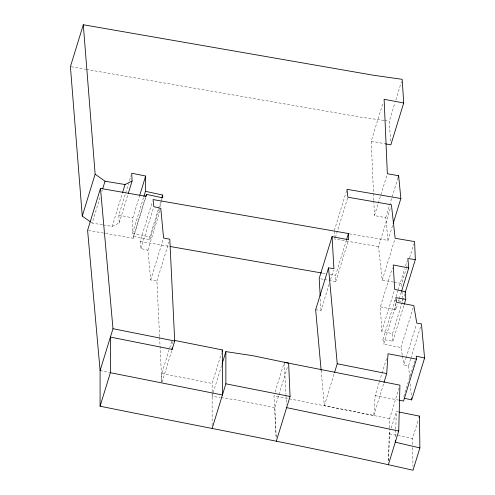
<?xml version="1.0" encoding="UTF-8"?>
<svg xmlns="http://www.w3.org/2000/svg" width="495" height="495" viewBox="0 0 495 495"><rect width="100%" height="100%" fill="white"/><g stroke="black" fill="none" stroke-linecap="round" stroke-linejoin="round"><path stroke-width="0.37" stroke-dasharray="2.48 1.86" d="M212.12 425.422L212.151 392.609M212.151 391.842L212.157 383.446L221.568 352.855M88.358 230.41L133.186 238.237L133.526 236.214L149.855 239.735L149.824 236.932L132.573 233.201L132.784 217.924L139.565 195.884M388.519 460.696L389.355 428.596M389.373 427.829L389.614 418.659L399.026 388.068M388.55 460.684L389.472 433.818L390.357 430.935M395.474 436.813L395.709 429.901M395.734 429.134L396.346 411.481L398.58 411.933M321.144 370.359L324.349 405.646L373.836 415.46L375.148 395.629L379.213 382.406M102.521 224.81L92.144 223.084L100.281 196.633M101.865 191.491L102.317 190.024M103.257 224.934L112.155 226.413L122.321 193.353M112.155 226.413L119.208 222.905L118.837 215.09L125.396 193.786M125.619 193.05L128.558 183.496M129.461 180.564L131.045 175.416M119.208 222.905L128.026 194.25M132.573 233.201L143.878 196.472M133.526 236.214L145.505 197.276M133.186 238.237L145.839 197.097M159.588 336.6L156.909 281.073L150.703 279.923L147.906 250.204L140.951 248.564L140.153 241.442L152.132 202.504M140.951 248.564L153.382 208.16M149.824 236.932L158.412 209.014M158.635 208.284L161.574 198.73M149.855 239.735L162.515 198.594M147.906 250.204L160.337 209.793M150.703 279.923L163.356 238.776M156.909 281.073L168.888 242.135M161.815 381.422L161.809 373.422L171.666 341.377M162.044 382.152L172.124 349.377M221.593 365.527L212.132 396.278L220.355 397.528M275.072 392.139L284.037 363.008M276.161 437.357L274.892 407.812L278.722 395.363M278.951 394.633L287.737 366.071M334.348 230.472L346.556 190.798M335.412 237.612L347.62 197.938M373.799 200.271L371.231 141.186L382.988 102.985M315.649 309.752L321.026 310.495L329.163 284.043M330.524 279.638L333.457 270.084M328.958 280.374L335.721 281.667L335.567 275.412L346.191 240.879M335.721 281.667L348.381 240.527M390.58 141.032L389.28 121.207L394.93 102.836M395.833 99.897L401.482 81.533M349.291 233.795L387.981 240.397L385.754 217.621L374.468 215.616L378.081 203.86M378.31 203.123L387.127 174.469M324.349 405.646L334.292 373.323M385.754 217.621L397.961 177.946M393.482 282.07L382.264 280.164L378.539 246.621L390.747 206.947M387.981 240.397L392.727 224.971M382.264 280.164L394.694 239.753M395.146 299.828L382.938 339.502L392.882 341.253L392.56 333.618L381.781 331.297L380.37 306.844L392.349 267.906M381.781 331.297L394.441 290.157M396.074 296.734L397.881 290.856M398.11 290.126L404.663 268.816M405.566 265.877L407.15 260.735M401.822 286.469L401.705 283.468L406.222 268.773M406.451 268.036L407.354 265.097M409.613 257.753L413.907 243.794M402.237 355.101L400.956 347.49L383.705 344.161L396.365 303.014M380.37 306.844L395.864 309.858L397.671 303.979M398.574 301.04L399.026 299.574M399.255 298.838L401.284 292.223M392.56 333.618L404.762 293.943M379.442 381.67L386.675 358.163M392.882 341.253L403.957 305.254M373.836 415.46L383.78 383.136M400.956 347.49L413.387 307.086M409.6 377.128L408.554 365.749L403.901 364.994L405.937 358.38M406.166 357.644L416.332 324.584M408.554 365.749L410.59 359.135M410.813 358.399L420.762 326.075M391.248 428.051L396.346 411.481M403.809 396.575L415.113 359.846M412.669 444.51L412.589 438.452L418.349 419.723M383.978 120.452L360.502 117.111L86.408 69.411M384.733 120.557L389.28 121.207M221.104 397.646L239.054 400.368L274.892 407.812M140.153 241.442L168.758 246.263M394.224 282.193L401.705 283.468M378.539 246.621L334.96 239.085L334.731 236.932M71.181 66.757L85.647 69.275M322.622 273.147L325.667 273.679M330.239 274.478L335.567 275.412M371.231 141.186L384.801 143.723M375.148 395.629L398.327 400.034M320.698 278.79L323.699 279.366M324.454 279.514L328.21 280.232M389.614 418.659L273.952 395.777L276.123 437.302M161.809 373.422L212.157 383.446M100.101 370.588L109.884 372.537M389.472 433.818L412.589 438.452M118.837 215.09L132.784 217.924M90.907 222.206L92.144 223.084M402.367 355.862L403.901 364.994M382.938 339.502L383.705 344.161M334.125 231.202L334.657 236.22M395.864 309.858L394.948 300.409L402.435 301.474L402.317 298.473M410.231 383.959L411.487 397.621M320.37 299.067L321.026 310.495M284.297 363.045L285.949 394.577M285.986 395.344L286.469 404.57M159.625 337.373L161.778 382.109M373.836 201.038L374.468 215.616M402.039 291.722L402.286 297.724M412.706 447.542L412.96 466.463M172.118 341.377L172.118 344.285"/><path stroke-width="0.74" d="M399.329 412.081L419.457 416.122L419.884 447.913L413.009 470.25C309.196 446.577 204.416 427.364 100.07 406.209L100.101 370.588L87.596 230.28L100.485 188.403L146.068 196.36L146.409 194.337L162.737 197.858L162.707 195.055L145.456 191.324L145.666 176.047L131.72 173.213L132.091 181.028L128.248 193.514M100.07 406.209L110.379 372.704L110.404 337.083L172.124 349.377L172.124 347.923M174.37 340.368L222.465 349.946L222.428 394.985L110.379 372.704M212.12 428.484L225.862 383.817L225.875 351.611L252.797 355.701L288.635 363.144L290.064 396.476L276.328 441.15M388.414 464.52L398.723 431.015L399.923 385.16L284.26 362.278M395.338 440.649L395.288 442.183L419.884 447.913M384.009 382.4L386.719 373.583L388.031 353.752L416.443 359.153L403.561 401.03L399.075 400.177M385.555 143.859L390.833 144.849L403.716 102.972L402.163 79.33L373.385 75.234L83.302 24.75L70.42 66.627L82.257 216.067L90.288 221.766M82.257 216.067L95.139 174.19L83.302 24.75M102.768 188.552L105.027 181.207L95.139 174.19M122.55 192.617L125.037 184.536L132.091 181.028M139.788 195.154L145.666 176.047M143.878 196.472L145.456 191.324M145.728 196.54L146.409 194.337M100.101 370.588L112.984 328.711L100.485 188.403M161.803 197.994L162.707 195.055M171.988 349.817L174.704 340.999L169.791 239.196L163.585 238.046L160.788 208.327L153.834 206.687L153.035 199.565L348.455 233.535L348.604 239.79L332.077 236.629L319.195 278.506L320.197 296.022M222.014 351.4L222.465 349.946M222.045 364.06L225.875 351.611M332.077 236.629L333.908 268.618L328.532 267.875L315.649 309.752L321.144 370.359M346.42 240.143L348.455 233.535M334.515 372.587L337.231 363.769L328.532 267.875M398.184 177.216L398.636 175.744L387.35 173.739L384.114 99.309L403.716 102.972M393.179 223.499L400.863 198.52L398.636 175.744M401.513 291.493L408.746 267.981L407.831 258.532L415.324 259.597L405.151 292.656M404.18 304.518L405.764 299.376L405.442 291.741L394.664 289.42L393.253 264.967L408.746 267.981M404.05 398.203L411.698 399.898L424.58 358.021L421.437 323.872L416.784 323.117L413.839 305.613L396.588 302.284L395.821 297.625L405.764 299.376M419.011 417.563L419.457 416.122M105.027 181.207L125.037 184.536M400.863 198.52L347.007 189.325L347.843 197.208L391.421 204.744L395.146 238.287L414.587 241.591L415.324 259.597M170.28 246.529L321.861 273.011M225.862 383.817L290.064 396.476M337.231 363.769L386.719 373.583M112.984 328.711L174.704 340.999M286.63 407.645L398.723 431.015M424.58 358.021L416.239 356.171L416.443 359.153M411.555 398.382L411.698 399.898"/></g></svg>
